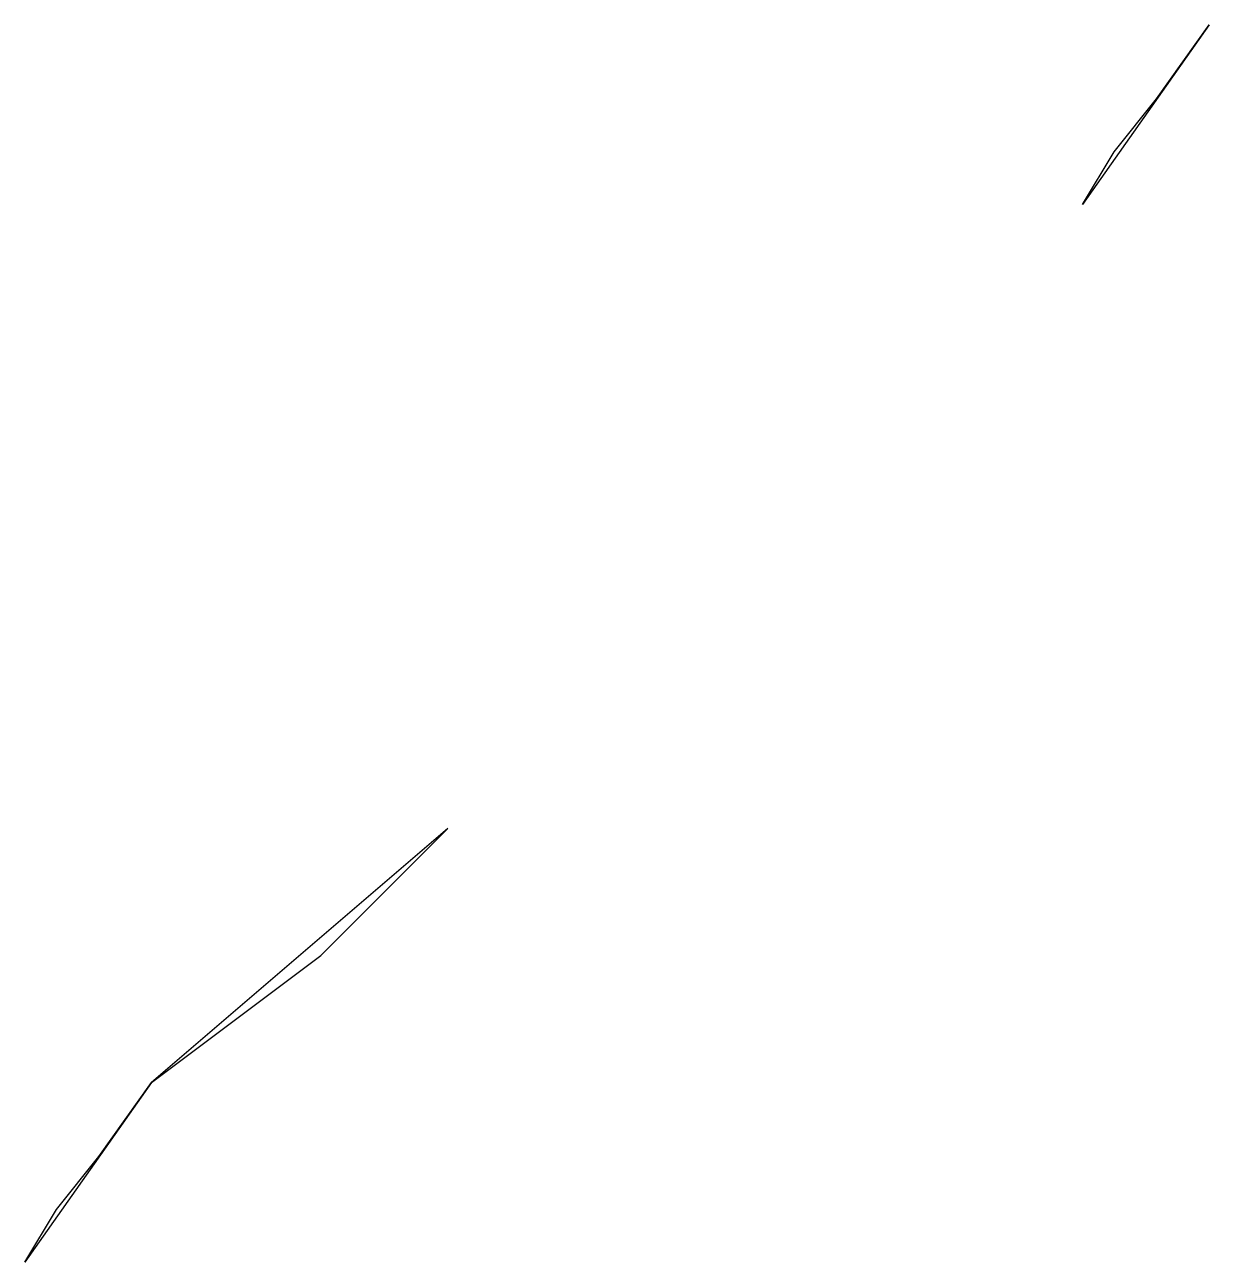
# Model space of a CAD drawing. Header units: metres. Extents: x 1 to 113, y 2 to 119.
import ezdxf

# ---------------------------------------------------------------- set-up
doc = ezdxf.new("R2010")
doc.units = ezdxf.units.M

msp = doc.modelspace()

# ---------------------------------------------------------------- meshes
mesh = msp.add_polyface()
corners = [(101, 102, 103), (104, 107, 111), (108, 112, 117), (113, 119, 123)]
mesh.append_faces([[corners[k] for k in face] for face in [(0, 1, 2, 3)]], dxfattribs={"vtx1": -1, "color": 0})
mesh = msp.add_polyface()
corners = [(1, 2, 3), (4, 7, 11), (8, 12, 17), (13, 19, 23), (29, 31, 37), (41, 43, 47)]
mesh.append_faces([[corners[k] for k in face] for face in [(0, 1, 2, 3)]], dxfattribs={"vtx0": -1, "vtx2": -1, "color": 2})
mesh.append_faces([[corners[k] for k in face] for face in [(3, 4, 5)]], dxfattribs={"vtx1": -1})

doc.saveas('drawing.dxf')
